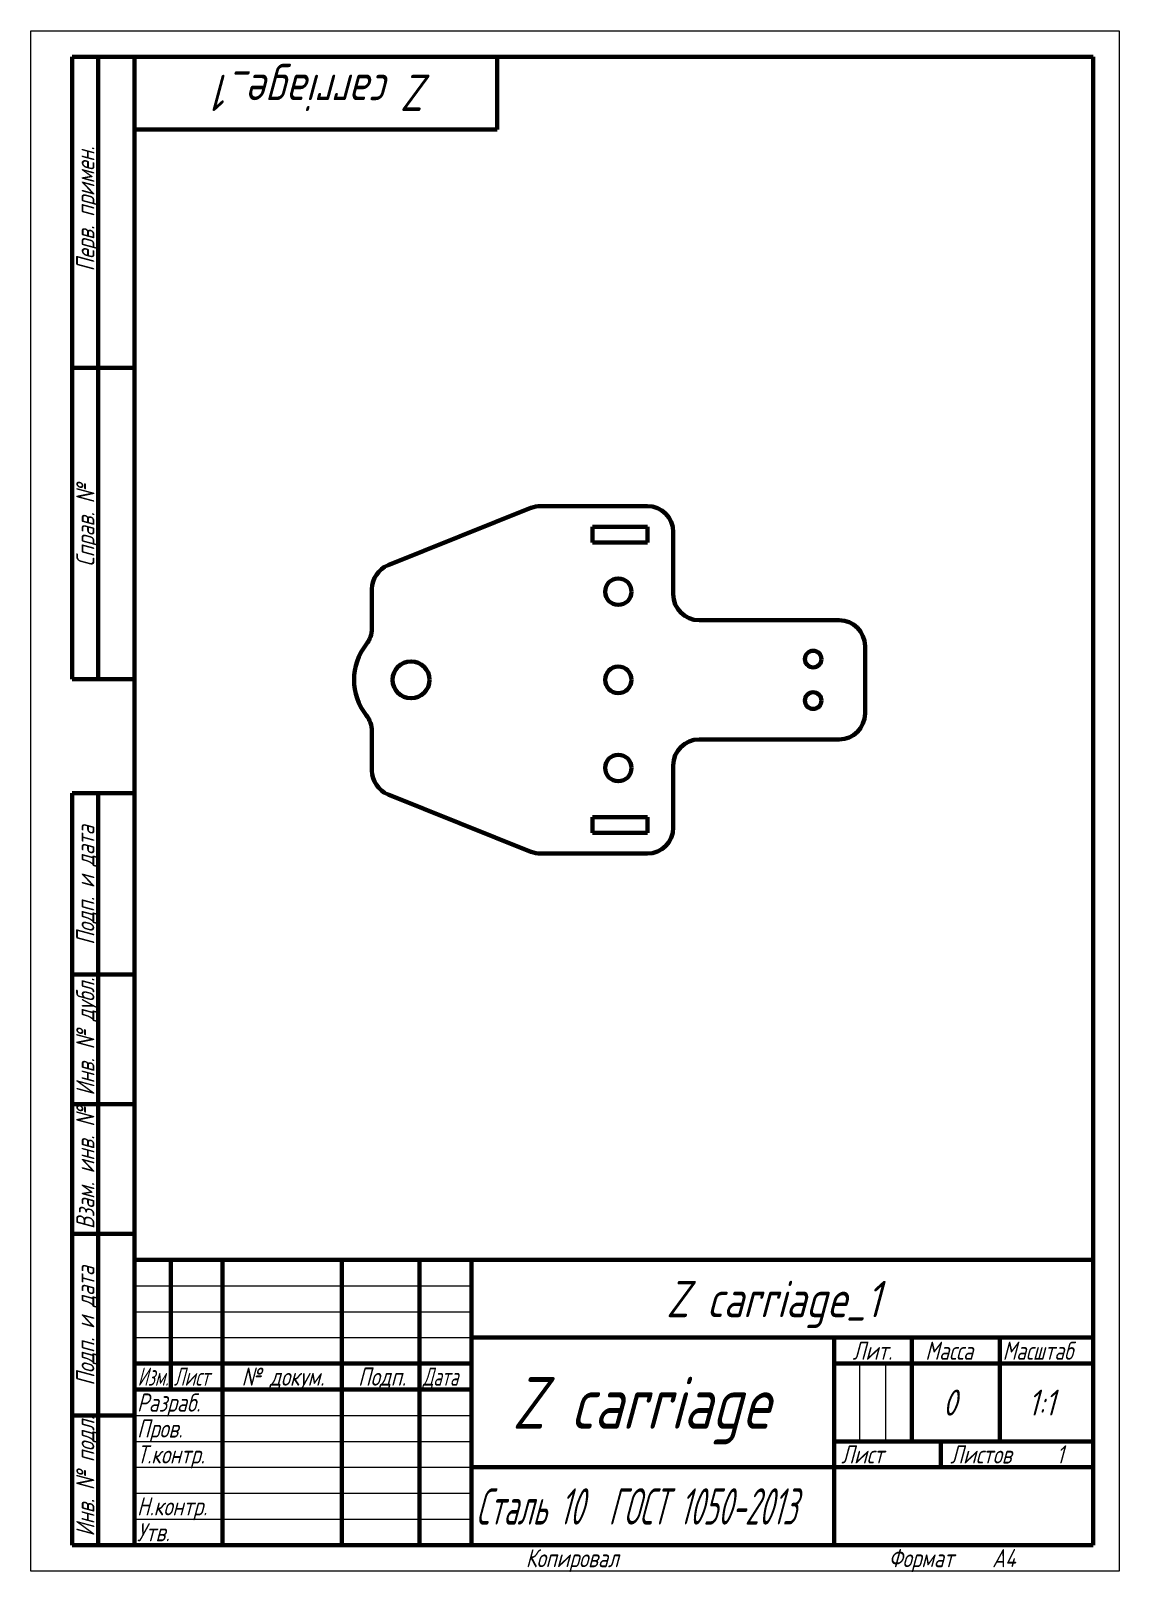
# Model space of a CAD drawing. Header units: millimetres. Extents: x 0 to 210, y 0 to 297.
import ezdxf

# ---------------------------------------------------------------- set-up
doc = ezdxf.new("R2010")
doc.units = ezdxf.units.MM
doc.linetypes.add('K5LT_BASIC', pattern=[0])
doc.linetypes.add('K5LT_THIN', pattern=[0])
doc.layers.add('Системный слой', color=7, linetype='Continuous')
doc.styles.add('KTEXTSTYLE', font='GOST_AU.SHX', dxfattribs={"width": 0.96, "height": 5})

# ---------------------------------------------------------------- blocks, each defined once
blk = doc.blocks.new('U0')
at = {"color": 7, "linetype": 'K5LT_THIN', "lineweight": 18, "true_color": 0xffffff}
for p, q in [((0, 0), (0, 297)), ((0, 297), (210, 297)), ((210, 297), (210, 0)), ((20, 55), (85, 55)), ((20, 50), (85, 50)), ((20, 45), (85, 45)), ((159.96, 25), (159.96, 40)), ((164.98, 25), (164.98, 40)), ((20, 30), (85, 30)), ((20, 25), (85, 25)), ((20, 20), (85, 20)), ((20, 15), (85, 15)), ((20, 10), (85, 10)), ((210, 0), (0, 0))]:
    blk.add_line(p, q, dxfattribs=at)
at = {"color": 143, "linetype": 'K5LT_BASIC', "lineweight": 60, "true_color": 0x33acca}
for p, q in [((8, 172), (8, 292)), ((20, 292), (8, 292)), ((13, 172), (13, 292)), ((20, 5), (20, 292)), ((20, 292), (205, 292)), ((90, 292), (90, 278)), ((205, 292), (205, 5)), ((90, 278), (20, 278)), ((20, 232), (8, 232)), ((20, 172), (8, 172)), ((8, 5), (8, 150)), ((20, 150), (8, 150)), ((13, 5), (13, 150)), ((20, 115), (8, 115)), ((20, 90), (8, 90)), ((20, 65), (8, 65)), ((20, 60), (205, 60)), ((20, 5), (20, 60)), ((27, 35), (27, 60)), ((37, 5), (37, 60)), ((60, 5), (60, 60)), ((75, 5), (75, 60)), ((85, 5), (85, 60)), ((85, 45), (205, 45)), ((155, 5), (155, 45)), ((170, 25), (170, 45)), ((187, 25), (187, 45)), ((20, 40), (85, 40)), ((155, 40), (170, 40)), ((170, 40), (205, 40)), ((20, 35), (85, 35)), ((20, 30), (8, 30)), ((155, 25), (205, 25)), ((175.57, 20), (175.57, 25)), ((85, 20), (155, 20)), ((155, 20), (205, 20)), ((20, 5), (8, 5)), ((205, 5), (20, 5))]:
    blk.add_line(p, q, dxfattribs=at)
at = {"color": 7, "attachment_point": 1, "style": 'KTEXTSTYLE'}
for s, insert, char_height, rotation in [('\\H3.5;\\W0.965;\\Q15;\\Q15;\\H7.00;Z carriage_1', (77.39, 281.55), 7, 180), ('\\H3.5;\\W0.965;\\Q15;\\Q15;Перв. примен.', (8.77, 250.61), 3.5, 90), ('\\H3.5;\\W0.965;\\Q15;\\Q15;Справ. №', (8.77, 193.68), 3.5, 90), ('\\H3.5;\\W0.965;\\Q15;\\Q15;Подп. и дата', (8.77, 120.75), 3.5, 90), ('\\H3.5;\\W0.965;\\Q15;\\Q15;Инв. № дубл.', (8.77, 91.67), 3.5, 90), ('\\H3.5;\\W0.965;\\Q15;\\Q15;Взам. инв. №', (8.77, 65.94), 3.5, 90), ('\\H3.5;\\W0.965;\\Q15;\\Q15;Подп. и дата', (8.77, 35.75), 3.5, 90), ('\\H3.5;\\W0.965;\\Q15;\\Q15;Инв. № подл.', (8.77, 6.67), 3.5, 90)]:
    blk.add_mtext(s, dxfattribs=dict(at, insert=insert, char_height=char_height, rotation=rotation))
for s, insert, char_height in [('\\H3.5;\\W0.965;\\Q15;\\Q15;\\H7.00;Z carriage_1', (122.61, 55.95), 7), ('\\H3.5;\\W0.965;\\Q15;\\Q15;Лит.', (158.56, 44.23), 3.5), ('\\H3.5;\\W0.965;\\Q15;\\Q15;Масса', (172.58, 44.23), 3.5), ('\\H3.5;\\W0.965;\\Q15;\\Q15;\\W0.941;Масштаб', (187.52, 44.23), 3.5), ('\\H3.5;\\W0.965;\\Q15;\\Q15;\\W0.797;Изм.', (20.61, 39.23), 3.5), ('\\H3.5;\\W0.965;\\Q15;\\Q15;\\W0.807;Лист', (27.6, 39.23), 3.5), ('\\H3.5;\\W0.965;\\Q15;\\Q15;№ докум.', (40.67, 39.23), 3.5), ('\\H3.5;\\W0.965;\\Q15;\\Q15;Подп.', (63.15, 39.23), 3.5), ('\\H3.5;\\W0.965;\\Q15;\\Q15;\\W0.807;Дата', (75.6, 39.23), 3.5), ('\\H3.5;\\W0.965;\\Q15;\\Q15;\\H10.00;Z carriage', (92.91, 37.43), 10), ('\\H3.5;\\W0.965;\\Q15;\\Q15;Разраб.', (20.5, 34.23), 3.5), ('\\H3.5;\\W0.965;\\Q15;\\Q15;\\H5.00;0', (176, 34.97), 5), ('\\H3.5;\\W0.965;\\Q15;\\Q15;\\H5.00;{\\c16737820;1:1}', (192.44, 34.97), 5), ('\\H3.5;\\W0.965;\\Q15;\\Q15;Пров.', (20.5, 29.23), 3.5), ('\\H3.5;\\W0.965;\\Q15;\\Q15;Т.контр.', (20.5, 24.23), 3.5), ('\\H3.5;\\W0.965;\\Q15;\\Q15;Лист', (156.36, 24.23), 3.5), ('\\H3.5;\\W0.965;\\Q15;\\Q15;Листов', (177.41, 24.23), 3.5), ('\\H3.5;\\W0.965;\\Q15;\\Q15;1', (197.91, 24.23), 3.5), ('\\H3.5;\\W0.965;\\Q15;\\Q15;\\W0.684;\\H7.00;Сталь 10  ГОСТ 1050-2013', (85.87, 15.95), 7), ('\\H3.5;\\W0.965;\\Q15;\\Q15;Н.контр.', (20.5, 14.23), 3.5), ('\\H3.5;\\W0.965;\\Q15;\\Q15;Утв.', (20.5, 9.23), 3.5), ('\\H3.5;\\W0.965;\\Q15;\\Q15;Копировал', (95.5, 4.23), 3.5), ('\\H3.5;\\W0.965;\\Q15;\\Q15;Формат', (165.5, 4.23), 3.5), ('\\H3.5;\\W0.965;\\Q15;\\Q15;A4', (185.5, 4.23), 3.5)]:
    blk.add_mtext(s, dxfattribs=dict(at, insert=insert, char_height=char_height))

msp = doc.modelspace()

# ---------------------------------------------------------------- linework, layer by layer
at = {"layer": 'Системный слой', "color": 143, "linetype": 'K5LT_BASIC', "lineweight": 60, "true_color": 0x33acca}
for p, q in [((118.96, 205.35), (98.37, 205.35)), ((96.51, 204.99), (68.95, 193.96)), ((108.36, 198.35), (108.36, 201.35)), ((108.36, 201.35), (118.96, 201.35)), ((118.96, 201.35), (118.96, 198.35)), ((123.96, 188.35), (123.96, 200.35)), ((118.96, 198.35), (108.36, 198.35)), ((65.81, 189.32), (65.81, 181.78)), ((155.96, 183.35), (128.96, 183.35)), ((160.96, 165.35), (160.96, 178.35)), ((65.81, 161.93), (65.81, 154.38)), ((128.96, 160.35), (155.96, 160.35)), ((123.96, 143.35), (123.96, 155.35)), ((68.95, 149.74), (96.51, 138.71)), ((108.36, 145.35), (118.96, 145.35)), ((108.36, 142.35), (108.36, 145.35)), ((118.96, 145.35), (118.96, 142.35)), ((118.96, 142.35), (108.36, 142.35)), ((98.37, 138.35), (118.96, 138.35))]:
    msp.add_line(p, q, dxfattribs=at)
for centre, radius in [((113.36, 188.85), 2.55), ((73.36, 171.85), 3.56), ((150.96, 175.85), 1.6), ((113.36, 171.85), 2.55), ((150.95, 167.85), 1.6), ((113.36, 154.85), 2.55)]:
    msp.add_circle(centre, radius, dxfattribs=at)
for centre, radius, start, end in [((98.37, 200.35), 5, 90, 111.8135), ((118.96, 200.35), 5, 0, 90), ((70.81, 189.32), 5, 111.8135, 180), ((128.96, 188.35), 5, 180, 270), ((60.81, 181.78), 5, 321.6629, 0), ((155.96, 178.35), 5, 0, 90), ((73.36, 171.85), 11, 141.6629, 218.3371), ((60.81, 161.93), 5, 0, 38.3371), ((155.96, 165.35), 5, 270, 0), ((128.96, 155.35), 5, 90, 180), ((70.81, 154.38), 5, 180, 248.1865), ((118.96, 143.35), 5, 270, 0), ((98.37, 143.35), 5, 248.1865, 270)]:
    msp.add_arc(centre, radius, start, end, dxfattribs=at)

# ---------------------------------------------------------------- block references
msp.add_blockref('U0', (0, 0))

doc.saveas('drawing.dxf')
